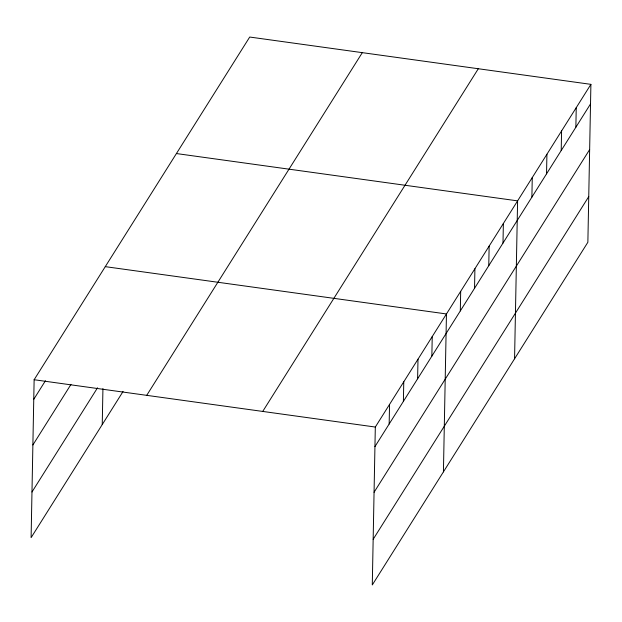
<?xml version="1.0" encoding="UTF-8"?>
<svg xmlns="http://www.w3.org/2000/svg" width="622" height="622" viewBox="0 0 622 622"><rect width="100%" height="100%" fill="white"/><g stroke="black" fill="none" stroke-linecap="round" stroke-linejoin="round"><path stroke-width="0.93" d="M590.9 84.351L375.315 427.042L372.283 584.96L587.868 242.269L590.9 84.351L249.717 37.04L34.132 379.731L31.1 537.649L123.078 391.448M102.241 424.562L102.933 388.626M389.162 424.01L389.543 404.424M403.39 401.392L403.771 381.807M417.619 378.775L418 359.189M431.855 356.157L432.228 336.572M443.424 471.873L446.456 313.954L105.273 266.644M460.311 310.922L460.684 291.337M474.539 288.305L474.913 268.72M488.768 265.687L489.141 246.102M502.996 243.07L503.369 223.485M514.565 358.785L517.597 200.867L176.423 153.556M531.888 197.151L532.261 177.558M546.544 173.841L546.917 154.256M561.207 150.54L561.58 130.954M575.863 127.238L576.236 107.653M33.759 399.316L45.445 380.742M32.88 444.971L70.994 384.388M31.979 492.002L97.53 387.801M146.722 395.343L362.307 52.652M262.725 411.43L478.31 68.739M374.934 446.627L590.527 103.936M374.063 492.274L589.648 149.583M373.153 539.305L588.746 196.622M34.132 379.731L375.315 427.042"/></g></svg>
